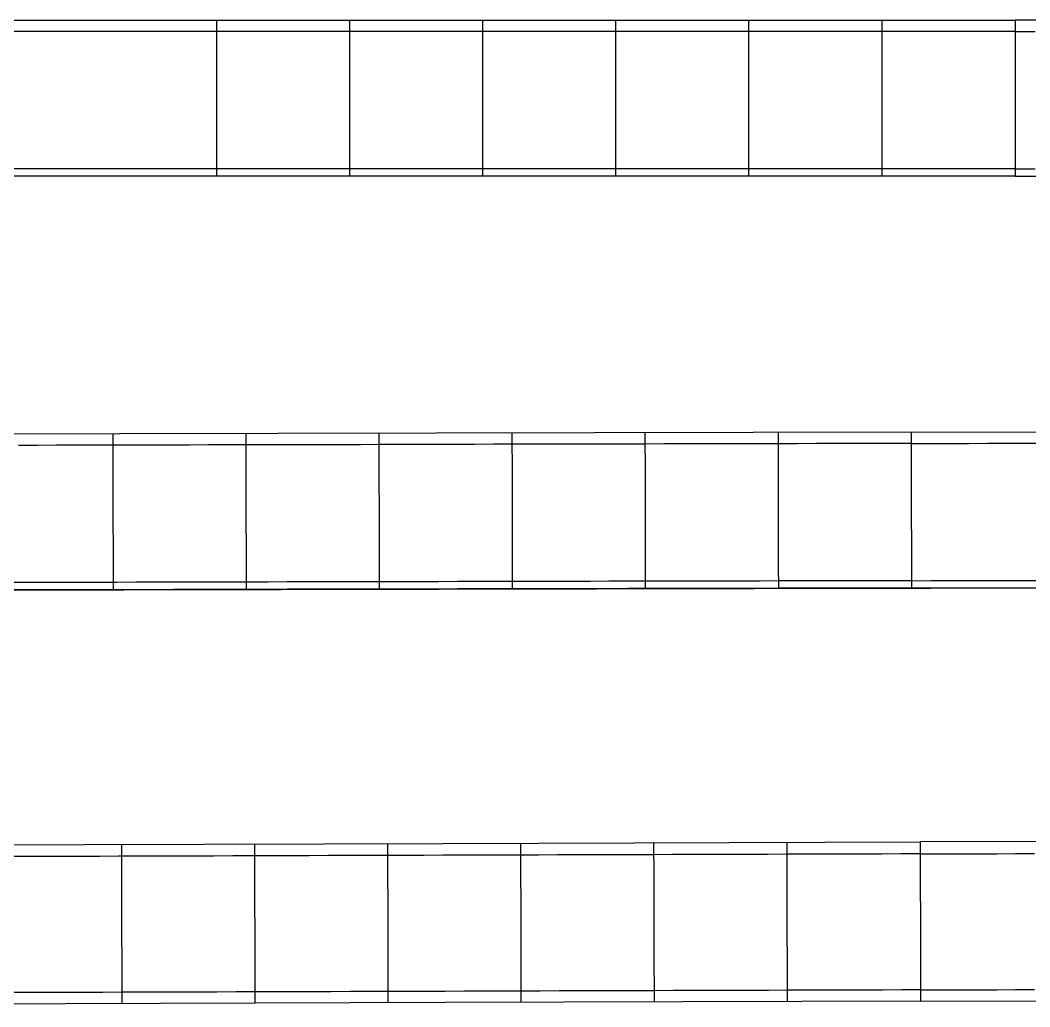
# Model space of a CAD drawing. Header units: metres. Extents: x 0 to 4.64, y -1.22 to 1.19.
# Drawn here: x 1.168 to 2.337, y 0.053 to 1.194 of the extents above; entities that cross this region are included whole.
import ezdxf

# ---------------------------------------------------------------- set-up
doc = ezdxf.new("R2010")
doc.units = ezdxf.units.M

msp = doc.modelspace()

# ---------------------------------------------------------------- linework, layer by layer
at = {"layer": 'back aka front', "color": 94}
for points in [[(0.58, 1.0137), (0, 1.0137), (0, 1.0588), (0, 1.104), (0, 1.1491), (0, 1.1943), (0.58, 1.1943), (1.16, 1.1943), (1.74, 1.1943), (2.32, 1.1943), (2.32, 1.1491), (2.32, 1.104), (2.32, 1.0588), (2.32, 1.0137), (1.74, 1.0137), (1.16, 1.0137), (0.58, 1.0137)], [(4.06, 1.0137), (4.64, 1.0137), (4.64, 1.0588), (4.64, 1.104), (4.64, 1.1491), (4.64, 1.1943), (4.06, 1.1943), (3.48, 1.1943), (2.9, 1.1943), (2.32, 1.1943), (2.32, 1.1491), (2.32, 1.104), (2.32, 1.0588), (2.32, 1.0137), (2.9, 1.0137), (3.48, 1.0137), (4.06, 1.0137)]]:
    msp.add_lwpolyline(points, dxfattribs=at)
at = {"layer": 'buttocks', "color": 135}
for points in [[(1.396, 1.0137), (1.396, 1.0155), (1.396, 1.0173), (1.396, 1.0191), (1.396, 1.0209), (1.396, 1.0227), (1.396, 1.0245), (1.396, 1.0263), (1.396, 1.0281), (1.396, 1.0299), (1.396, 1.0317), (1.396, 1.0336), (1.396, 1.0354), (1.396, 1.0372), (1.396, 1.039), (1.396, 1.0408), (1.396, 1.0426), (1.396, 1.0444), (1.396, 1.0462), (1.396, 1.048), (1.396, 1.0498), (1.396, 1.0516), (1.396, 1.0534), (1.396, 1.0552), (1.396, 1.057), (1.396, 1.0588), (1.396, 1.0606), (1.396, 1.0625), (1.396, 1.0643), (1.396, 1.0661), (1.396, 1.0679), (1.396, 1.0697), (1.396, 1.0715), (1.396, 1.0733), (1.396, 1.0751), (1.396, 1.0769), (1.396, 1.0787), (1.396, 1.0805), (1.396, 1.0823), (1.396, 1.0841), (1.396, 1.0859), (1.396, 1.0877), (1.396, 1.0895), (1.396, 1.0913), (1.396, 1.0932), (1.396, 1.095), (1.396, 1.0968), (1.396, 1.0986), (1.396, 1.1004), (1.396, 1.1022), (1.396, 1.104), (1.396, 1.1058), (1.396, 1.1076), (1.396, 1.1094), (1.396, 1.1112), (1.396, 1.113), (1.396, 1.1148), (1.396, 1.1166), (1.396, 1.1184), (1.396, 1.1202), (1.396, 1.122), (1.396, 1.1239), (1.396, 1.1257), (1.396, 1.1275), (1.396, 1.1293), (1.396, 1.1311), (1.396, 1.1329), (1.396, 1.1347), (1.396, 1.1365), (1.396, 1.1383), (1.396, 1.1401), (1.396, 1.1419), (1.396, 1.1437), (1.396, 1.1455), (1.396, 1.1473), (1.396, 1.1491), (1.396, 1.1509), (1.396, 1.1527), (1.396, 1.1546), (1.396, 1.1564), (1.396, 1.1582), (1.396, 1.16), (1.396, 1.1618), (1.396, 1.1636), (1.396, 1.1654), (1.396, 1.1672), (1.396, 1.169), (1.396, 1.1708), (1.396, 1.1726), (1.396, 1.1744), (1.396, 1.1762), (1.396, 1.178), (1.396, 1.1798), (1.396, 1.1816), (1.396, 1.1834), (1.396, 1.1853), (1.396, 1.1871), (1.396, 1.1889), (1.396, 1.1907), (1.396, 1.1925), (1.396, 1.1943)], [(1.55, 1.0137), (1.55, 1.0155), (1.55, 1.0173), (1.55, 1.0191), (1.55, 1.0209), (1.55, 1.0227), (1.55, 1.0245), (1.55, 1.0263), (1.55, 1.0281), (1.55, 1.0299), (1.55, 1.0317), (1.55, 1.0336), (1.55, 1.0354), (1.55, 1.0372), (1.55, 1.039), (1.55, 1.0408), (1.55, 1.0426), (1.55, 1.0444), (1.55, 1.0462), (1.55, 1.048), (1.55, 1.0498), (1.55, 1.0516), (1.55, 1.0534), (1.55, 1.0552), (1.55, 1.057), (1.55, 1.0588), (1.55, 1.0606), (1.55, 1.0625), (1.55, 1.0643), (1.55, 1.0661), (1.55, 1.0679), (1.55, 1.0697), (1.55, 1.0715), (1.55, 1.0733), (1.55, 1.0751), (1.55, 1.0769), (1.55, 1.0787), (1.55, 1.0805), (1.55, 1.0823), (1.55, 1.0841), (1.55, 1.0859), (1.55, 1.0877), (1.55, 1.0895), (1.55, 1.0913), (1.55, 1.0932), (1.55, 1.095), (1.55, 1.0968), (1.55, 1.0986), (1.55, 1.1004), (1.55, 1.1022), (1.55, 1.104), (1.55, 1.1058), (1.55, 1.1076), (1.55, 1.1094), (1.55, 1.1112), (1.55, 1.113), (1.55, 1.1148), (1.55, 1.1166), (1.55, 1.1184), (1.55, 1.1202), (1.55, 1.122), (1.55, 1.1239), (1.55, 1.1257), (1.55, 1.1275), (1.55, 1.1293), (1.55, 1.1311), (1.55, 1.1329), (1.55, 1.1347), (1.55, 1.1365), (1.55, 1.1383), (1.55, 1.1401), (1.55, 1.1419), (1.55, 1.1437), (1.55, 1.1455), (1.55, 1.1473), (1.55, 1.1491), (1.55, 1.1509), (1.55, 1.1527), (1.55, 1.1546), (1.55, 1.1564), (1.55, 1.1582), (1.55, 1.16), (1.55, 1.1618), (1.55, 1.1636), (1.55, 1.1654), (1.55, 1.1672), (1.55, 1.169), (1.55, 1.1708), (1.55, 1.1726), (1.55, 1.1744), (1.55, 1.1762), (1.55, 1.178), (1.55, 1.1798), (1.55, 1.1816), (1.55, 1.1834), (1.55, 1.1853), (1.55, 1.1871), (1.55, 1.1889), (1.55, 1.1907), (1.55, 1.1925), (1.55, 1.1943)], [(1.704, 1.0137), (1.704, 1.0155), (1.704, 1.0173), (1.704, 1.0191), (1.704, 1.0209), (1.704, 1.0227), (1.704, 1.0245), (1.704, 1.0263), (1.704, 1.0281), (1.704, 1.0299), (1.704, 1.0317), (1.704, 1.0336), (1.704, 1.0354), (1.704, 1.0372), (1.704, 1.039), (1.704, 1.0408), (1.704, 1.0426), (1.704, 1.0444), (1.704, 1.0462), (1.704, 1.048), (1.704, 1.0498), (1.704, 1.0516), (1.704, 1.0534), (1.704, 1.0552), (1.704, 1.057), (1.704, 1.0588), (1.704, 1.0606), (1.704, 1.0625), (1.704, 1.0643), (1.704, 1.0661), (1.704, 1.0679), (1.704, 1.0697), (1.704, 1.0715), (1.704, 1.0733), (1.704, 1.0751), (1.704, 1.0769), (1.704, 1.0787), (1.704, 1.0805), (1.704, 1.0823), (1.704, 1.0841), (1.704, 1.0859), (1.704, 1.0877), (1.704, 1.0895), (1.704, 1.0913), (1.704, 1.0932), (1.704, 1.095), (1.704, 1.0968), (1.704, 1.0986), (1.704, 1.1004), (1.704, 1.1022), (1.704, 1.104), (1.704, 1.1058), (1.704, 1.1076), (1.704, 1.1094), (1.704, 1.1112), (1.704, 1.113), (1.704, 1.1148), (1.704, 1.1166), (1.704, 1.1184), (1.704, 1.1202), (1.704, 1.122), (1.704, 1.1239), (1.704, 1.1257), (1.704, 1.1275), (1.704, 1.1293), (1.704, 1.1311), (1.704, 1.1329), (1.704, 1.1347), (1.704, 1.1365), (1.704, 1.1383), (1.704, 1.1401), (1.704, 1.1419), (1.704, 1.1437), (1.704, 1.1455), (1.704, 1.1473), (1.704, 1.1491), (1.704, 1.1509), (1.704, 1.1527), (1.704, 1.1546), (1.704, 1.1564), (1.704, 1.1582), (1.704, 1.16), (1.704, 1.1618), (1.704, 1.1636), (1.704, 1.1654), (1.704, 1.1672), (1.704, 1.169), (1.704, 1.1708), (1.704, 1.1726), (1.704, 1.1744), (1.704, 1.1762), (1.704, 1.178), (1.704, 1.1798), (1.704, 1.1816), (1.704, 1.1834), (1.704, 1.1853), (1.704, 1.1871), (1.704, 1.1889), (1.704, 1.1907), (1.704, 1.1925), (1.704, 1.1943)], [(1.858, 1.0137), (1.858, 1.0155), (1.858, 1.0173), (1.858, 1.0191), (1.858, 1.0209), (1.858, 1.0227), (1.858, 1.0245), (1.858, 1.0263), (1.858, 1.0281), (1.858, 1.0299), (1.858, 1.0317), (1.858, 1.0336), (1.858, 1.0354), (1.858, 1.0372), (1.858, 1.039), (1.858, 1.0408), (1.858, 1.0426), (1.858, 1.0444), (1.858, 1.0462), (1.858, 1.048), (1.858, 1.0498), (1.858, 1.0516), (1.858, 1.0534), (1.858, 1.0552), (1.858, 1.057), (1.858, 1.0588), (1.858, 1.0606), (1.858, 1.0625), (1.858, 1.0643), (1.858, 1.0661), (1.858, 1.0679), (1.858, 1.0697), (1.858, 1.0715), (1.858, 1.0733), (1.858, 1.0751), (1.858, 1.0769), (1.858, 1.0787), (1.858, 1.0805), (1.858, 1.0823), (1.858, 1.0841), (1.858, 1.0859), (1.858, 1.0877), (1.858, 1.0895), (1.858, 1.0913), (1.858, 1.0932), (1.858, 1.095), (1.858, 1.0968), (1.858, 1.0986), (1.858, 1.1004), (1.858, 1.1022), (1.858, 1.104), (1.858, 1.1058), (1.858, 1.1076), (1.858, 1.1094), (1.858, 1.1112), (1.858, 1.113), (1.858, 1.1148), (1.858, 1.1166), (1.858, 1.1184), (1.858, 1.1202), (1.858, 1.122), (1.858, 1.1239), (1.858, 1.1257), (1.858, 1.1275), (1.858, 1.1293), (1.858, 1.1311), (1.858, 1.1329), (1.858, 1.1347), (1.858, 1.1365), (1.858, 1.1383), (1.858, 1.1401), (1.858, 1.1419), (1.858, 1.1437), (1.858, 1.1455), (1.858, 1.1473), (1.858, 1.1491), (1.858, 1.1509), (1.858, 1.1527), (1.858, 1.1546), (1.858, 1.1564), (1.858, 1.1582), (1.858, 1.16), (1.858, 1.1618), (1.858, 1.1636), (1.858, 1.1654), (1.858, 1.1672), (1.858, 1.169), (1.858, 1.1708), (1.858, 1.1726), (1.858, 1.1744), (1.858, 1.1762), (1.858, 1.178), (1.858, 1.1798), (1.858, 1.1816), (1.858, 1.1834), (1.858, 1.1853), (1.858, 1.1871), (1.858, 1.1889), (1.858, 1.1907), (1.858, 1.1925), (1.858, 1.1943)], [(2.012, 1.0137), (2.012, 1.0155), (2.012, 1.0173), (2.012, 1.0191), (2.012, 1.0209), (2.012, 1.0227), (2.012, 1.0245), (2.012, 1.0263), (2.012, 1.0281), (2.012, 1.0299), (2.012, 1.0317), (2.012, 1.0336), (2.012, 1.0354), (2.012, 1.0372), (2.012, 1.039), (2.012, 1.0408), (2.012, 1.0426), (2.012, 1.0444), (2.012, 1.0462), (2.012, 1.048), (2.012, 1.0498), (2.012, 1.0516), (2.012, 1.0534), (2.012, 1.0552), (2.012, 1.057), (2.012, 1.0588), (2.012, 1.0606), (2.012, 1.0625), (2.012, 1.0643), (2.012, 1.0661), (2.012, 1.0679), (2.012, 1.0697), (2.012, 1.0715), (2.012, 1.0733), (2.012, 1.0751), (2.012, 1.0769), (2.012, 1.0787), (2.012, 1.0805), (2.012, 1.0823), (2.012, 1.0841), (2.012, 1.0859), (2.012, 1.0877), (2.012, 1.0895), (2.012, 1.0913), (2.012, 1.0932), (2.012, 1.095), (2.012, 1.0968), (2.012, 1.0986), (2.012, 1.1004), (2.012, 1.1022), (2.012, 1.104), (2.012, 1.1058), (2.012, 1.1076), (2.012, 1.1094), (2.012, 1.1112), (2.012, 1.113), (2.012, 1.1148), (2.012, 1.1166), (2.012, 1.1184), (2.012, 1.1202), (2.012, 1.122), (2.012, 1.1239), (2.012, 1.1257), (2.012, 1.1275), (2.012, 1.1293), (2.012, 1.1311), (2.012, 1.1329), (2.012, 1.1347), (2.012, 1.1365), (2.012, 1.1383), (2.012, 1.1401), (2.012, 1.1419), (2.012, 1.1437), (2.012, 1.1455), (2.012, 1.1473), (2.012, 1.1491), (2.012, 1.1509), (2.012, 1.1527), (2.012, 1.1546), (2.012, 1.1564), (2.012, 1.1582), (2.012, 1.16), (2.012, 1.1618), (2.012, 1.1636), (2.012, 1.1654), (2.012, 1.1672), (2.012, 1.169), (2.012, 1.1708), (2.012, 1.1726), (2.012, 1.1744), (2.012, 1.1762), (2.012, 1.178), (2.012, 1.1798), (2.012, 1.1816), (2.012, 1.1834), (2.012, 1.1853), (2.012, 1.1871), (2.012, 1.1889), (2.012, 1.1907), (2.012, 1.1925), (2.012, 1.1943)], [(2.166, 1.0137), (2.166, 1.0155), (2.166, 1.0173), (2.166, 1.0191), (2.166, 1.0209), (2.166, 1.0227), (2.166, 1.0245), (2.166, 1.0263), (2.166, 1.0281), (2.166, 1.0299), (2.166, 1.0317), (2.166, 1.0336), (2.166, 1.0354), (2.166, 1.0372), (2.166, 1.039), (2.166, 1.0408), (2.166, 1.0426), (2.166, 1.0444), (2.166, 1.0462), (2.166, 1.048), (2.166, 1.0498), (2.166, 1.0516), (2.166, 1.0534), (2.166, 1.0552), (2.166, 1.057), (2.166, 1.0588), (2.166, 1.0606), (2.166, 1.0625), (2.166, 1.0643), (2.166, 1.0661), (2.166, 1.0679), (2.166, 1.0697), (2.166, 1.0715), (2.166, 1.0733), (2.166, 1.0751), (2.166, 1.0769), (2.166, 1.0787), (2.166, 1.0805), (2.166, 1.0823), (2.166, 1.0841), (2.166, 1.0859), (2.166, 1.0877), (2.166, 1.0895), (2.166, 1.0913), (2.166, 1.0932), (2.166, 1.095), (2.166, 1.0968), (2.166, 1.0986), (2.166, 1.1004), (2.166, 1.1022), (2.166, 1.104), (2.166, 1.1058), (2.166, 1.1076), (2.166, 1.1094), (2.166, 1.1112), (2.166, 1.113), (2.166, 1.1148), (2.166, 1.1166), (2.166, 1.1184), (2.166, 1.1202), (2.166, 1.122), (2.166, 1.1239), (2.166, 1.1257), (2.166, 1.1275), (2.166, 1.1293), (2.166, 1.1311), (2.166, 1.1329), (2.166, 1.1347), (2.166, 1.1365), (2.166, 1.1383), (2.166, 1.1401), (2.166, 1.1419), (2.166, 1.1437), (2.166, 1.1455), (2.166, 1.1473), (2.166, 1.1491), (2.166, 1.1509), (2.166, 1.1527), (2.166, 1.1546), (2.166, 1.1564), (2.166, 1.1582), (2.166, 1.16), (2.166, 1.1618), (2.166, 1.1636), (2.166, 1.1654), (2.166, 1.1672), (2.166, 1.169), (2.166, 1.1708), (2.166, 1.1726), (2.166, 1.1744), (2.166, 1.1762), (2.166, 1.178), (2.166, 1.1798), (2.166, 1.1816), (2.166, 1.1834), (2.166, 1.1853), (2.166, 1.1871), (2.166, 1.1889), (2.166, 1.1907), (2.166, 1.1925), (2.166, 1.1943)], [(1.2764, 0.5351), (1.2764, 0.5369), (1.2764, 0.5387), (1.2764, 0.5406), (1.2764, 0.5424), (1.2764, 0.5442), (1.2764, 0.546), (1.2764, 0.5478), (1.2764, 0.5496), (1.2764, 0.5514), (1.2763, 0.5532), (1.2763, 0.555), (1.2763, 0.5568), (1.2763, 0.5586), (1.2763, 0.5604), (1.2763, 0.5622), (1.2763, 0.564), (1.2763, 0.5658), (1.2763, 0.5676), (1.2763, 0.5694), (1.2763, 0.5713), (1.2763, 0.5731), (1.2763, 0.5749), (1.2763, 0.5767), (1.2763, 0.5785), (1.2763, 0.5803), (1.2763, 0.5821), (1.2763, 0.5839), (1.2763, 0.5857), (1.2763, 0.5875), (1.2763, 0.5893), (1.2763, 0.5911), (1.2763, 0.5929), (1.2763, 0.5947), (1.2763, 0.5965), (1.2763, 0.5983), (1.2762, 0.6001), (1.2762, 0.602), (1.2762, 0.6038), (1.2762, 0.6056), (1.2762, 0.6074), (1.2762, 0.6092), (1.2762, 0.611), (1.2762, 0.6128), (1.2762, 0.6146), (1.2762, 0.6164), (1.2762, 0.6182), (1.2762, 0.62), (1.2762, 0.6218), (1.2762, 0.6236), (1.2762, 0.6254), (1.2762, 0.6272), (1.2762, 0.629), (1.2762, 0.6308), (1.2762, 0.6327), (1.2762, 0.6345), (1.2762, 0.6363), (1.2762, 0.6381), (1.2762, 0.6399), (1.2762, 0.6417), (1.2762, 0.6435), (1.2762, 0.6453), (1.2761, 0.6471), (1.2761, 0.6489), (1.2761, 0.6507), (1.2761, 0.6525), (1.2761, 0.6543), (1.2761, 0.6561), (1.2761, 0.6579), (1.2761, 0.6597), (1.2761, 0.6615), (1.2761, 0.6634), (1.2761, 0.6652), (1.2761, 0.667), (1.2761, 0.6688), (1.2761, 0.6706), (1.2761, 0.6724), (1.2761, 0.6742), (1.2761, 0.676), (1.2761, 0.6778), (1.2761, 0.6796), (1.2761, 0.6814), (1.2761, 0.6832), (1.2761, 0.685), (1.2761, 0.6868), (1.2761, 0.6886), (1.2761, 0.6904), (1.2761, 0.6922), (1.276, 0.6941), (1.276, 0.6959), (1.276, 0.6977), (1.276, 0.6995), (1.276, 0.7013), (1.276, 0.7031), (1.276, 0.7049), (1.276, 0.7067), (1.276, 0.7085), (1.276, 0.7103), (1.276, 0.7121), (1.276, 0.7139), (1.276, 0.7157)], [(1.4304, 0.5355), (1.4304, 0.5373), (1.4304, 0.5391), (1.4304, 0.5409), (1.4304, 0.5427), (1.4304, 0.5445), (1.4304, 0.5463), (1.4304, 0.5481), (1.4304, 0.5499), (1.4304, 0.5517), (1.4303, 0.5535), (1.4303, 0.5553), (1.4303, 0.5571), (1.4303, 0.5589), (1.4303, 0.5607), (1.4303, 0.5626), (1.4303, 0.5644), (1.4303, 0.5662), (1.4303, 0.568), (1.4303, 0.5698), (1.4303, 0.5716), (1.4303, 0.5734), (1.4303, 0.5752), (1.4303, 0.577), (1.4303, 0.5788), (1.4303, 0.5806), (1.4303, 0.5824), (1.4303, 0.5842), (1.4303, 0.586), (1.4303, 0.5878), (1.4303, 0.5896), (1.4303, 0.5914), (1.4303, 0.5933), (1.4303, 0.5951), (1.4303, 0.5969), (1.4303, 0.5987), (1.4302, 0.6005), (1.4302, 0.6023), (1.4302, 0.6041), (1.4302, 0.6059), (1.4302, 0.6077), (1.4302, 0.6095), (1.4302, 0.6113), (1.4302, 0.6131), (1.4302, 0.6149), (1.4302, 0.6167), (1.4302, 0.6185), (1.4302, 0.6203), (1.4302, 0.6221), (1.4302, 0.624), (1.4302, 0.6258), (1.4302, 0.6276), (1.4302, 0.6294), (1.4302, 0.6312), (1.4302, 0.633), (1.4302, 0.6348), (1.4302, 0.6366), (1.4302, 0.6384), (1.4302, 0.6402), (1.4302, 0.642), (1.4302, 0.6438), (1.4302, 0.6456), (1.4301, 0.6474), (1.4301, 0.6492), (1.4301, 0.651), (1.4301, 0.6528), (1.4301, 0.6547), (1.4301, 0.6565), (1.4301, 0.6583), (1.4301, 0.6601), (1.4301, 0.6619), (1.4301, 0.6637), (1.4301, 0.6655), (1.4301, 0.6673), (1.4301, 0.6691), (1.4301, 0.6709), (1.4301, 0.6727), (1.4301, 0.6745), (1.4301, 0.6763), (1.4301, 0.6781), (1.4301, 0.6799), (1.4301, 0.6817), (1.4301, 0.6835), (1.4301, 0.6854), (1.4301, 0.6872), (1.4301, 0.689), (1.4301, 0.6908), (1.4301, 0.6926), (1.43, 0.6944), (1.43, 0.6962), (1.43, 0.698), (1.43, 0.6998), (1.43, 0.7016), (1.43, 0.7034), (1.43, 0.7052), (1.43, 0.707), (1.43, 0.7088), (1.43, 0.7106), (1.43, 0.7124), (1.43, 0.7142), (1.43, 0.7161)], [(1.5844, 0.5358), (1.5844, 0.5376), (1.5844, 0.5394), (1.5844, 0.5412), (1.5844, 0.543), (1.5844, 0.5448), (1.5844, 0.5466), (1.5844, 0.5484), (1.5844, 0.5502), (1.5843, 0.552), (1.5843, 0.5538), (1.5843, 0.5557), (1.5843, 0.5575), (1.5843, 0.5593), (1.5843, 0.5611), (1.5843, 0.5629), (1.5843, 0.5647), (1.5843, 0.5665), (1.5843, 0.5683), (1.5843, 0.5701), (1.5843, 0.5719), (1.5843, 0.5737), (1.5843, 0.5755), (1.5843, 0.5773), (1.5843, 0.5791), (1.5843, 0.5809), (1.5843, 0.5827), (1.5843, 0.5845), (1.5843, 0.5864), (1.5843, 0.5882), (1.5843, 0.59), (1.5843, 0.5918), (1.5843, 0.5936), (1.5843, 0.5954), (1.5843, 0.5972), (1.5842, 0.599), (1.5842, 0.6008), (1.5842, 0.6026), (1.5842, 0.6044), (1.5842, 0.6062), (1.5842, 0.608), (1.5842, 0.6098), (1.5842, 0.6116), (1.5842, 0.6134), (1.5842, 0.6152), (1.5842, 0.6171), (1.5842, 0.6189), (1.5842, 0.6207), (1.5842, 0.6225), (1.5842, 0.6243), (1.5842, 0.6261), (1.5842, 0.6279), (1.5842, 0.6297), (1.5842, 0.6315), (1.5842, 0.6333), (1.5842, 0.6351), (1.5842, 0.6369), (1.5842, 0.6387), (1.5842, 0.6405), (1.5842, 0.6423), (1.5842, 0.6441), (1.5841, 0.6459), (1.5841, 0.6478), (1.5841, 0.6496), (1.5841, 0.6514), (1.5841, 0.6532), (1.5841, 0.655), (1.5841, 0.6568), (1.5841, 0.6586), (1.5841, 0.6604), (1.5841, 0.6622), (1.5841, 0.664), (1.5841, 0.6658), (1.5841, 0.6676), (1.5841, 0.6694), (1.5841, 0.6712), (1.5841, 0.673), (1.5841, 0.6748), (1.5841, 0.6766), (1.5841, 0.6785), (1.5841, 0.6803), (1.5841, 0.6821), (1.5841, 0.6839), (1.5841, 0.6857), (1.5841, 0.6875), (1.5841, 0.6893), (1.5841, 0.6911), (1.584, 0.6929), (1.584, 0.6947), (1.584, 0.6965), (1.584, 0.6983), (1.584, 0.7001), (1.584, 0.7019), (1.584, 0.7037), (1.584, 0.7055), (1.584, 0.7074), (1.584, 0.7092), (1.584, 0.711), (1.584, 0.7128), (1.584, 0.7146), (1.584, 0.7164)], [(1.7384, 0.5361), (1.7384, 0.5379), (1.7384, 0.5397), (1.7384, 0.5415), (1.7384, 0.5433), (1.7384, 0.5451), (1.7384, 0.547), (1.7384, 0.5488), (1.7384, 0.5506), (1.7383, 0.5524), (1.7383, 0.5542), (1.7383, 0.556), (1.7383, 0.5578), (1.7383, 0.5596), (1.7383, 0.5614), (1.7383, 0.5632), (1.7383, 0.565), (1.7383, 0.5668), (1.7383, 0.5686), (1.7383, 0.5704), (1.7383, 0.5722), (1.7383, 0.574), (1.7383, 0.5758), (1.7383, 0.5777), (1.7383, 0.5795), (1.7383, 0.5813), (1.7383, 0.5831), (1.7383, 0.5849), (1.7383, 0.5867), (1.7383, 0.5885), (1.7383, 0.5903), (1.7383, 0.5921), (1.7383, 0.5939), (1.7383, 0.5957), (1.7383, 0.5975), (1.7382, 0.5993), (1.7382, 0.6011), (1.7382, 0.6029), (1.7382, 0.6047), (1.7382, 0.6065), (1.7382, 0.6084), (1.7382, 0.6102), (1.7382, 0.612), (1.7382, 0.6138), (1.7382, 0.6156), (1.7382, 0.6174), (1.7382, 0.6192), (1.7382, 0.621), (1.7382, 0.6228), (1.7382, 0.6246), (1.7382, 0.6264), (1.7382, 0.6282), (1.7382, 0.63), (1.7382, 0.6318), (1.7382, 0.6336), (1.7382, 0.6354), (1.7382, 0.6372), (1.7382, 0.6391), (1.7382, 0.6409), (1.7382, 0.6427), (1.7382, 0.6445), (1.7381, 0.6463), (1.7381, 0.6481), (1.7381, 0.6499), (1.7381, 0.6517), (1.7381, 0.6535), (1.7381, 0.6553), (1.7381, 0.6571), (1.7381, 0.6589), (1.7381, 0.6607), (1.7381, 0.6625), (1.7381, 0.6643), (1.7381, 0.6661), (1.7381, 0.6679), (1.7381, 0.6698), (1.7381, 0.6716), (1.7381, 0.6734), (1.7381, 0.6752), (1.7381, 0.677), (1.7381, 0.6788), (1.7381, 0.6806), (1.7381, 0.6824), (1.7381, 0.6842), (1.7381, 0.686), (1.7381, 0.6878), (1.7381, 0.6896), (1.7381, 0.6914), (1.738, 0.6932), (1.738, 0.695), (1.738, 0.6968), (1.738, 0.6986), (1.738, 0.7005), (1.738, 0.7023), (1.738, 0.7041), (1.738, 0.7059), (1.738, 0.7077), (1.738, 0.7095), (1.738, 0.7113), (1.738, 0.7131), (1.738, 0.7149), (1.738, 0.7167)], [(1.8924, 0.5364), (1.8924, 0.5383), (1.8924, 0.5401), (1.8924, 0.5419), (1.8924, 0.5437), (1.8924, 0.5455), (1.8924, 0.5473), (1.8924, 0.5491), (1.8924, 0.5509), (1.8923, 0.5527), (1.8923, 0.5545), (1.8923, 0.5563), (1.8923, 0.5581), (1.8923, 0.5599), (1.8923, 0.5617), (1.8923, 0.5635), (1.8923, 0.5653), (1.8923, 0.5671), (1.8923, 0.569), (1.8923, 0.5708), (1.8923, 0.5726), (1.8923, 0.5744), (1.8923, 0.5762), (1.8923, 0.578), (1.8923, 0.5798), (1.8923, 0.5816), (1.8923, 0.5834), (1.8923, 0.5852), (1.8923, 0.587), (1.8923, 0.5888), (1.8923, 0.5906), (1.8923, 0.5924), (1.8923, 0.5942), (1.8923, 0.596), (1.8923, 0.5978), (1.8922, 0.5997), (1.8922, 0.6015), (1.8922, 0.6033), (1.8922, 0.6051), (1.8922, 0.6069), (1.8922, 0.6087), (1.8922, 0.6105), (1.8922, 0.6123), (1.8922, 0.6141), (1.8922, 0.6159), (1.8922, 0.6177), (1.8922, 0.6195), (1.8922, 0.6213), (1.8922, 0.6231), (1.8922, 0.6249), (1.8922, 0.6267), (1.8922, 0.6285), (1.8922, 0.6304), (1.8922, 0.6322), (1.8922, 0.634), (1.8922, 0.6358), (1.8922, 0.6376), (1.8922, 0.6394), (1.8922, 0.6412), (1.8922, 0.643), (1.8922, 0.6448), (1.8921, 0.6466), (1.8921, 0.6484), (1.8921, 0.6502), (1.8921, 0.652), (1.8921, 0.6538), (1.8921, 0.6556), (1.8921, 0.6574), (1.8921, 0.6592), (1.8921, 0.6611), (1.8921, 0.6629), (1.8921, 0.6647), (1.8921, 0.6665), (1.8921, 0.6683), (1.8921, 0.6701), (1.8921, 0.6719), (1.8921, 0.6737), (1.8921, 0.6755), (1.8921, 0.6773), (1.8921, 0.6791), (1.8921, 0.6809), (1.8921, 0.6827), (1.8921, 0.6845), (1.8921, 0.6863), (1.8921, 0.6881), (1.8921, 0.6899), (1.8921, 0.6918), (1.892, 0.6936), (1.892, 0.6954), (1.892, 0.6972), (1.892, 0.699), (1.892, 0.7008), (1.892, 0.7026), (1.892, 0.7044), (1.892, 0.7062), (1.892, 0.708), (1.892, 0.7098), (1.892, 0.7116), (1.892, 0.7134), (1.892, 0.7152), (1.892, 0.717)], [(2.0464, 0.5368), (2.0464, 0.5386), (2.0464, 0.5404), (2.0464, 0.5422), (2.0464, 0.544), (2.0464, 0.5458), (2.0464, 0.5476), (2.0464, 0.5494), (2.0463, 0.5512), (2.0463, 0.553), (2.0463, 0.5548), (2.0463, 0.5566), (2.0463, 0.5584), (2.0463, 0.5602), (2.0463, 0.5621), (2.0463, 0.5639), (2.0463, 0.5657), (2.0463, 0.5675), (2.0463, 0.5693), (2.0463, 0.5711), (2.0463, 0.5729), (2.0463, 0.5747), (2.0463, 0.5765), (2.0463, 0.5783), (2.0463, 0.5801), (2.0463, 0.5819), (2.0463, 0.5837), (2.0463, 0.5855), (2.0463, 0.5873), (2.0463, 0.5891), (2.0463, 0.5909), (2.0463, 0.5928), (2.0463, 0.5946), (2.0463, 0.5964), (2.0462, 0.5982), (2.0462, 0.6), (2.0462, 0.6018), (2.0462, 0.6036), (2.0462, 0.6054), (2.0462, 0.6072), (2.0462, 0.609), (2.0462, 0.6108), (2.0462, 0.6126), (2.0462, 0.6144), (2.0462, 0.6162), (2.0462, 0.618), (2.0462, 0.6198), (2.0462, 0.6216), (2.0462, 0.6235), (2.0462, 0.6253), (2.0462, 0.6271), (2.0462, 0.6289), (2.0462, 0.6307), (2.0462, 0.6325), (2.0462, 0.6343), (2.0462, 0.6361), (2.0462, 0.6379), (2.0462, 0.6397), (2.0462, 0.6415), (2.0462, 0.6433), (2.0461, 0.6451), (2.0461, 0.6469), (2.0461, 0.6487), (2.0461, 0.6505), (2.0461, 0.6524), (2.0461, 0.6542), (2.0461, 0.656), (2.0461, 0.6578), (2.0461, 0.6596), (2.0461, 0.6614), (2.0461, 0.6632), (2.0461, 0.665), (2.0461, 0.6668), (2.0461, 0.6686), (2.0461, 0.6704), (2.0461, 0.6722), (2.0461, 0.674), (2.0461, 0.6758), (2.0461, 0.6776), (2.0461, 0.6794), (2.0461, 0.6812), (2.0461, 0.6831), (2.0461, 0.6849), (2.0461, 0.6867), (2.0461, 0.6885), (2.0461, 0.6903), (2.046, 0.6921), (2.046, 0.6939), (2.046, 0.6957), (2.046, 0.6975), (2.046, 0.6993), (2.046, 0.7011), (2.046, 0.7029), (2.046, 0.7047), (2.046, 0.7065), (2.046, 0.7083), (2.046, 0.7101), (2.046, 0.7119), (2.046, 0.7138), (2.046, 0.7156), (2.046, 0.7174)], [(1.2865, 0.0563), (1.2865, 0.0582), (1.2865, 0.06), (1.2865, 0.0619), (1.2865, 0.0637), (1.2865, 0.0656), (1.2865, 0.0674), (1.2865, 0.0692), (1.2865, 0.0711), (1.2865, 0.0729), (1.2865, 0.0748), (1.2865, 0.0766), (1.2865, 0.0785), (1.2865, 0.0803), (1.2865, 0.0821), (1.2865, 0.084), (1.2865, 0.0858), (1.2865, 0.0877), (1.2864, 0.0895), (1.2864, 0.0914), (1.2864, 0.0932), (1.2864, 0.095), (1.2864, 0.0969), (1.2864, 0.0987), (1.2864, 0.1006), (1.2864, 0.1024), (1.2864, 0.1043), (1.2864, 0.1061), (1.2864, 0.1079), (1.2864, 0.1098), (1.2864, 0.1116), (1.2864, 0.1135), (1.2864, 0.1153), (1.2864, 0.1172), (1.2864, 0.119), (1.2864, 0.1208), (1.2863, 0.1227), (1.2863, 0.1245), (1.2863, 0.1264), (1.2863, 0.1282), (1.2863, 0.1301), (1.2863, 0.1319), (1.2863, 0.1337), (1.2863, 0.1356), (1.2863, 0.1374), (1.2863, 0.1393), (1.2863, 0.1411), (1.2863, 0.143), (1.2863, 0.1448), (1.2863, 0.1466), (1.2863, 0.1485), (1.2863, 0.1503), (1.2863, 0.1522), (1.2863, 0.154), (1.2862, 0.1559), (1.2862, 0.1577), (1.2862, 0.1595), (1.2862, 0.1614), (1.2862, 0.1632), (1.2862, 0.1651), (1.2862, 0.1669), (1.2862, 0.1688), (1.2862, 0.1706), (1.2862, 0.1725), (1.2862, 0.1743), (1.2862, 0.1761), (1.2862, 0.178), (1.2862, 0.1798), (1.2862, 0.1817), (1.2862, 0.1835), (1.2862, 0.1854), (1.2862, 0.1872), (1.2862, 0.189), (1.2861, 0.1909), (1.2861, 0.1927), (1.2861, 0.1946), (1.2861, 0.1964), (1.2861, 0.1983), (1.2861, 0.2001), (1.2861, 0.2019), (1.2861, 0.2038), (1.2861, 0.2056), (1.2861, 0.2075), (1.2861, 0.2093), (1.2861, 0.2112), (1.2861, 0.213), (1.2861, 0.2148), (1.2861, 0.2167), (1.2861, 0.2185), (1.2861, 0.2204), (1.2861, 0.2222), (1.286, 0.2241), (1.286, 0.2259), (1.286, 0.2277), (1.286, 0.2296), (1.286, 0.2314), (1.286, 0.2333), (1.286, 0.2351), (1.286, 0.237), (1.286, 0.2388), (1.286, 0.2406)], [(1.4405, 0.0568), (1.4405, 0.0586), (1.4405, 0.0605), (1.4405, 0.0623), (1.4405, 0.0642), (1.4405, 0.066), (1.4405, 0.0679), (1.4405, 0.0697), (1.4405, 0.0715), (1.4405, 0.0734), (1.4405, 0.0752), (1.4405, 0.0771), (1.4405, 0.0789), (1.4405, 0.0808), (1.4405, 0.0826), (1.4405, 0.0844), (1.4405, 0.0863), (1.4405, 0.0881), (1.4404, 0.09), (1.4404, 0.0918), (1.4404, 0.0937), (1.4404, 0.0955), (1.4404, 0.0973), (1.4404, 0.0992), (1.4404, 0.101), (1.4404, 0.1029), (1.4404, 0.1047), (1.4404, 0.1066), (1.4404, 0.1084), (1.4404, 0.1102), (1.4404, 0.1121), (1.4404, 0.1139), (1.4404, 0.1158), (1.4404, 0.1176), (1.4404, 0.1195), (1.4404, 0.1213), (1.4403, 0.1231), (1.4403, 0.125), (1.4403, 0.1268), (1.4403, 0.1287), (1.4403, 0.1305), (1.4403, 0.1324), (1.4403, 0.1342), (1.4403, 0.136), (1.4403, 0.1379), (1.4403, 0.1397), (1.4403, 0.1416), (1.4403, 0.1434), (1.4403, 0.1453), (1.4403, 0.1471), (1.4403, 0.1489), (1.4403, 0.1508), (1.4403, 0.1526), (1.4403, 0.1545), (1.4402, 0.1563), (1.4402, 0.1582), (1.4402, 0.16), (1.4402, 0.1618), (1.4402, 0.1637), (1.4402, 0.1655), (1.4402, 0.1674), (1.4402, 0.1692), (1.4402, 0.1711), (1.4402, 0.1729), (1.4402, 0.1747), (1.4402, 0.1766), (1.4402, 0.1784), (1.4402, 0.1803), (1.4402, 0.1821), (1.4402, 0.184), (1.4402, 0.1858), (1.4402, 0.1877), (1.4401, 0.1895), (1.4401, 0.1913), (1.4401, 0.1932), (1.4401, 0.195), (1.4401, 0.1969), (1.4401, 0.1987), (1.4401, 0.2006), (1.4401, 0.2024), (1.4401, 0.2042), (1.4401, 0.2061), (1.4401, 0.2079), (1.4401, 0.2098), (1.4401, 0.2116), (1.4401, 0.2135), (1.4401, 0.2153), (1.4401, 0.2171), (1.4401, 0.219), (1.4401, 0.2208), (1.4401, 0.2227), (1.44, 0.2245), (1.44, 0.2264), (1.44, 0.2282), (1.44, 0.23), (1.44, 0.2319), (1.44, 0.2337), (1.44, 0.2356), (1.44, 0.2374), (1.44, 0.2393), (1.44, 0.2411)], [(1.5945, 0.0572), (1.5945, 0.0591), (1.5945, 0.0609), (1.5945, 0.0628), (1.5945, 0.0646), (1.5945, 0.0665), (1.5945, 0.0683), (1.5945, 0.0702), (1.5945, 0.072), (1.5945, 0.0738), (1.5945, 0.0757), (1.5945, 0.0775), (1.5945, 0.0794), (1.5945, 0.0812), (1.5945, 0.0831), (1.5945, 0.0849), (1.5945, 0.0867), (1.5944, 0.0886), (1.5944, 0.0904), (1.5944, 0.0923), (1.5944, 0.0941), (1.5944, 0.096), (1.5944, 0.0978), (1.5944, 0.0996), (1.5944, 0.1015), (1.5944, 0.1033), (1.5944, 0.1052), (1.5944, 0.107), (1.5944, 0.1089), (1.5944, 0.1107), (1.5944, 0.1125), (1.5944, 0.1144), (1.5944, 0.1162), (1.5944, 0.1181), (1.5944, 0.1199), (1.5944, 0.1218), (1.5943, 0.1236), (1.5943, 0.1254), (1.5943, 0.1273), (1.5943, 0.1291), (1.5943, 0.131), (1.5943, 0.1328), (1.5943, 0.1347), (1.5943, 0.1365), (1.5943, 0.1383), (1.5943, 0.1402), (1.5943, 0.142), (1.5943, 0.1439), (1.5943, 0.1457), (1.5943, 0.1476), (1.5943, 0.1494), (1.5943, 0.1512), (1.5943, 0.1531), (1.5943, 0.1549), (1.5942, 0.1568), (1.5942, 0.1586), (1.5942, 0.1605), (1.5942, 0.1623), (1.5942, 0.1641), (1.5942, 0.166), (1.5942, 0.1678), (1.5942, 0.1697), (1.5942, 0.1715), (1.5942, 0.1734), (1.5942, 0.1752), (1.5942, 0.177), (1.5942, 0.1789), (1.5942, 0.1807), (1.5942, 0.1826), (1.5942, 0.1844), (1.5942, 0.1863), (1.5942, 0.1881), (1.5941, 0.1899), (1.5941, 0.1918), (1.5941, 0.1936), (1.5941, 0.1955), (1.5941, 0.1973), (1.5941, 0.1992), (1.5941, 0.201), (1.5941, 0.2029), (1.5941, 0.2047), (1.5941, 0.2065), (1.5941, 0.2084), (1.5941, 0.2102), (1.5941, 0.2121), (1.5941, 0.2139), (1.5941, 0.2158), (1.5941, 0.2176), (1.5941, 0.2194), (1.5941, 0.2213), (1.5941, 0.2231), (1.594, 0.225), (1.594, 0.2268), (1.594, 0.2287), (1.594, 0.2305), (1.594, 0.2323), (1.594, 0.2342), (1.594, 0.236), (1.594, 0.2379), (1.594, 0.2397), (1.594, 0.2416)], [(1.7485, 0.0577), (1.7485, 0.0595), (1.7485, 0.0614), (1.7485, 0.0632), (1.7485, 0.0651), (1.7485, 0.0669), (1.7485, 0.0688), (1.7485, 0.0706), (1.7485, 0.0724), (1.7485, 0.0743), (1.7485, 0.0761), (1.7485, 0.078), (1.7485, 0.0798), (1.7485, 0.0817), (1.7485, 0.0835), (1.7485, 0.0854), (1.7485, 0.0872), (1.7484, 0.089), (1.7484, 0.0909), (1.7484, 0.0927), (1.7484, 0.0946), (1.7484, 0.0964), (1.7484, 0.0983), (1.7484, 0.1001), (1.7484, 0.1019), (1.7484, 0.1038), (1.7484, 0.1056), (1.7484, 0.1075), (1.7484, 0.1093), (1.7484, 0.1112), (1.7484, 0.113), (1.7484, 0.1148), (1.7484, 0.1167), (1.7484, 0.1185), (1.7484, 0.1204), (1.7483, 0.1222), (1.7483, 0.1241), (1.7483, 0.1259), (1.7483, 0.1277), (1.7483, 0.1296), (1.7483, 0.1314), (1.7483, 0.1333), (1.7483, 0.1351), (1.7483, 0.137), (1.7483, 0.1388), (1.7483, 0.1406), (1.7483, 0.1425), (1.7483, 0.1443), (1.7483, 0.1462), (1.7483, 0.148), (1.7483, 0.1499), (1.7483, 0.1517), (1.7483, 0.1535), (1.7483, 0.1554), (1.7482, 0.1572), (1.7482, 0.1591), (1.7482, 0.1609), (1.7482, 0.1628), (1.7482, 0.1646), (1.7482, 0.1664), (1.7482, 0.1683), (1.7482, 0.1701), (1.7482, 0.172), (1.7482, 0.1738), (1.7482, 0.1757), (1.7482, 0.1775), (1.7482, 0.1793), (1.7482, 0.1812), (1.7482, 0.183), (1.7482, 0.1849), (1.7482, 0.1867), (1.7482, 0.1886), (1.7481, 0.1904), (1.7481, 0.1922), (1.7481, 0.1941), (1.7481, 0.1959), (1.7481, 0.1978), (1.7481, 0.1996), (1.7481, 0.2015), (1.7481, 0.2033), (1.7481, 0.2051), (1.7481, 0.207), (1.7481, 0.2088), (1.7481, 0.2107), (1.7481, 0.2125), (1.7481, 0.2144), (1.7481, 0.2162), (1.7481, 0.218), (1.7481, 0.2199), (1.7481, 0.2217), (1.748, 0.2236), (1.748, 0.2254), (1.748, 0.2273), (1.748, 0.2291), (1.748, 0.231), (1.748, 0.2328), (1.748, 0.2346), (1.748, 0.2365), (1.748, 0.2383), (1.748, 0.2402), (1.748, 0.242)], [(1.9025, 0.0582), (1.9025, 0.06), (1.9025, 0.0618), (1.9025, 0.0637), (1.9025, 0.0655), (1.9025, 0.0674), (1.9025, 0.0692), (1.9025, 0.0711), (1.9025, 0.0729), (1.9025, 0.0747), (1.9025, 0.0766), (1.9025, 0.0784), (1.9025, 0.0803), (1.9025, 0.0821), (1.9025, 0.084), (1.9025, 0.0858), (1.9025, 0.0876), (1.9024, 0.0895), (1.9024, 0.0913), (1.9024, 0.0932), (1.9024, 0.095), (1.9024, 0.0969), (1.9024, 0.0987), (1.9024, 0.1005), (1.9024, 0.1024), (1.9024, 0.1042), (1.9024, 0.1061), (1.9024, 0.1079), (1.9024, 0.1098), (1.9024, 0.1116), (1.9024, 0.1135), (1.9024, 0.1153), (1.9024, 0.1171), (1.9024, 0.119), (1.9024, 0.1208), (1.9023, 0.1227), (1.9023, 0.1245), (1.9023, 0.1264), (1.9023, 0.1282), (1.9023, 0.13), (1.9023, 0.1319), (1.9023, 0.1337), (1.9023, 0.1356), (1.9023, 0.1374), (1.9023, 0.1393), (1.9023, 0.1411), (1.9023, 0.1429), (1.9023, 0.1448), (1.9023, 0.1466), (1.9023, 0.1485), (1.9023, 0.1503), (1.9023, 0.1522), (1.9023, 0.154), (1.9022, 0.1558), (1.9022, 0.1577), (1.9022, 0.1595), (1.9022, 0.1614), (1.9022, 0.1632), (1.9022, 0.1651), (1.9022, 0.1669), (1.9022, 0.1687), (1.9022, 0.1706), (1.9022, 0.1724), (1.9022, 0.1743), (1.9022, 0.1761), (1.9022, 0.178), (1.9022, 0.1798), (1.9022, 0.1816), (1.9022, 0.1835), (1.9022, 0.1853), (1.9022, 0.1872), (1.9022, 0.189), (1.9021, 0.1909), (1.9021, 0.1927), (1.9021, 0.1945), (1.9021, 0.1964), (1.9021, 0.1982), (1.9021, 0.2001), (1.9021, 0.2019), (1.9021, 0.2038), (1.9021, 0.2056), (1.9021, 0.2074), (1.9021, 0.2093), (1.9021, 0.2111), (1.9021, 0.213), (1.9021, 0.2148), (1.9021, 0.2167), (1.9021, 0.2185), (1.9021, 0.2203), (1.9021, 0.2222), (1.902, 0.224), (1.902, 0.2259), (1.902, 0.2277), (1.902, 0.2296), (1.902, 0.2314), (1.902, 0.2332), (1.902, 0.2351), (1.902, 0.2369), (1.902, 0.2388), (1.902, 0.2406), (1.902, 0.2425)], [(2.0565, 0.0586), (2.0565, 0.0605), (2.0565, 0.0623), (2.0565, 0.0641), (2.0565, 0.066), (2.0565, 0.0678), (2.0565, 0.0697), (2.0565, 0.0715), (2.0565, 0.0734), (2.0565, 0.0752), (2.0565, 0.077), (2.0565, 0.0789), (2.0565, 0.0807), (2.0565, 0.0826), (2.0565, 0.0844), (2.0565, 0.0863), (2.0564, 0.0881), (2.0564, 0.0899), (2.0564, 0.0918), (2.0564, 0.0936), (2.0564, 0.0955), (2.0564, 0.0973), (2.0564, 0.0992), (2.0564, 0.101), (2.0564, 0.1028), (2.0564, 0.1047), (2.0564, 0.1065), (2.0564, 0.1084), (2.0564, 0.1102), (2.0564, 0.1121), (2.0564, 0.1139), (2.0564, 0.1157), (2.0564, 0.1176), (2.0564, 0.1194), (2.0564, 0.1213), (2.0563, 0.1231), (2.0563, 0.125), (2.0563, 0.1268), (2.0563, 0.1287), (2.0563, 0.1305), (2.0563, 0.1323), (2.0563, 0.1342), (2.0563, 0.136), (2.0563, 0.1379), (2.0563, 0.1397), (2.0563, 0.1416), (2.0563, 0.1434), (2.0563, 0.1452), (2.0563, 0.1471), (2.0563, 0.1489), (2.0563, 0.1508), (2.0563, 0.1526), (2.0563, 0.1545), (2.0562, 0.1563), (2.0562, 0.1581), (2.0562, 0.16), (2.0562, 0.1618), (2.0562, 0.1637), (2.0562, 0.1655), (2.0562, 0.1674), (2.0562, 0.1692), (2.0562, 0.171), (2.0562, 0.1729), (2.0562, 0.1747), (2.0562, 0.1766), (2.0562, 0.1784), (2.0562, 0.1803), (2.0562, 0.1821), (2.0562, 0.1839), (2.0562, 0.1858), (2.0562, 0.1876), (2.0561, 0.1895), (2.0561, 0.1913), (2.0561, 0.1932), (2.0561, 0.195), (2.0561, 0.1968), (2.0561, 0.1987), (2.0561, 0.2005), (2.0561, 0.2024), (2.0561, 0.2042), (2.0561, 0.2061), (2.0561, 0.2079), (2.0561, 0.2097), (2.0561, 0.2116), (2.0561, 0.2134), (2.0561, 0.2153), (2.0561, 0.2171), (2.0561, 0.219), (2.0561, 0.2208), (2.0561, 0.2226), (2.056, 0.2245), (2.056, 0.2263), (2.056, 0.2282), (2.056, 0.23), (2.056, 0.2319), (2.056, 0.2337), (2.056, 0.2355), (2.056, 0.2374), (2.056, 0.2392), (2.056, 0.2411), (2.056, 0.2429)]]:
    msp.add_lwpolyline(points, dxfattribs=at)
at = {"layer": 'front aka back', "color": 94}
for points in [[(3.8605, 0.064), (4.4105, 0.0656), (4.4129, 0.1117), (4.4153, 0.1578), (4.4176, 0.2038), (4.42, 0.2499), (3.8675, 0.2483), (3.315, 0.2467), (2.7625, 0.245), (2.21, 0.2434), (2.2101, 0.1973), (2.2103, 0.1512), (2.2104, 0.1051), (2.2105, 0.0591), (2.7605, 0.0607), (3.3105, 0.0623), (3.8605, 0.064)], [(0.5605, 0.0542), (0.0105, 0.0526), (0.0079, 0.0986), (0.0053, 0.1447), (0.0026, 0.1908), (0, 0.2368), (0.5525, 0.2385), (1.105, 0.2401), (1.6575, 0.2417), (2.21, 0.2434), (2.2101, 0.1973), (2.2103, 0.1512), (2.2104, 0.1051), (2.2105, 0.0591), (1.6605, 0.0574), (1.1105, 0.0558), (0.5605, 0.0542)]]:
    msp.add_lwpolyline(points, dxfattribs=at)
at = {"layer": 'front aka front', "color": 94}
for points in [[(0.0104, 0.5324), (0.5579, 0.5336), (1.1054, 0.5348), (1.6529, 0.5359), (2.2004, 0.5371), (2.2003, 0.5822), (2.2002, 0.6274), (2.2001, 0.6725), (2.2, 0.7177), (1.65, 0.7165), (1.1, 0.7154), (0.55, 0.7142), (0, 0.713), (0.0026, 0.6679), (0.0052, 0.6227), (0.0078, 0.5776), (0.0104, 0.5324)], [(4.3904, 0.5418), (3.8429, 0.5406), (3.2954, 0.5394), (2.7479, 0.5383), (2.2004, 0.5371), (2.2003, 0.5822), (2.2002, 0.6274), (2.2001, 0.6725), (2.2, 0.7177), (2.75, 0.7189), (3.3, 0.72), (3.85, 0.7212), (4.4, 0.7224), (4.3976, 0.6772), (4.3952, 0.6321), (4.3928, 0.5869), (4.3904, 0.5418)]]:
    msp.add_lwpolyline(points, dxfattribs=at)
at = {"layer": 'stations', "color": 135}
for points in [[(2.2004, 0.5372), (2.1785, 0.5371), (2.1566, 0.5371), (2.1347, 0.537), (2.1128, 0.537), (2.0909, 0.537), (2.069, 0.5369), (2.0471, 0.5369), (2.0252, 0.5368), (2.0033, 0.5368), (1.9814, 0.5367), (1.9595, 0.5367), (1.9376, 0.5366), (1.9157, 0.5366), (1.8938, 0.5365), (1.8719, 0.5365), (1.85, 0.5364), (1.8281, 0.5364), (1.8062, 0.5363), (1.7843, 0.5363), (1.7624, 0.5363), (1.7405, 0.5362), (1.7186, 0.5362), (1.6967, 0.5361), (1.6748, 0.5361), (1.6529, 0.536), (1.631, 0.536), (1.6091, 0.5359), (1.5872, 0.5359), (1.5653, 0.5358), (1.5434, 0.5358), (1.5215, 0.5357), (1.4996, 0.5357), (1.4777, 0.5357), (1.4558, 0.5356), (1.4339, 0.5356), (1.412, 0.5355), (1.3901, 0.5355), (1.3682, 0.5354), (1.3463, 0.5354), (1.3244, 0.5353), (1.3025, 0.5353), (1.2806, 0.5352), (1.2587, 0.5352), (1.2368, 0.5351), (1.2149, 0.5351), (1.193, 0.535), (1.1711, 0.535), (1.1492, 0.535)], [(2.2004, 0.5372), (2.2223, 0.5372), (2.2442, 0.5373), (2.2661, 0.5373), (2.288, 0.5374), (2.3099, 0.5374), (2.3318, 0.5375), (2.3537, 0.5375)]]:
    msp.add_lwpolyline(points, dxfattribs=at)
at = {"layer": 'waterlines', "color": 135}
for points in [[(2.32, 1.1811), (2.2968, 1.1811), (2.2736, 1.1811), (2.2504, 1.1811), (2.2272, 1.1811), (2.204, 1.1811), (2.1808, 1.1811), (2.1576, 1.1811), (2.1344, 1.1811), (2.1112, 1.1811), (2.088, 1.1811), (2.0648, 1.1811), (2.0416, 1.1811), (2.0184, 1.1811), (1.9952, 1.1811), (1.972, 1.1811), (1.9488, 1.1811), (1.9256, 1.1811), (1.9024, 1.1811), (1.8792, 1.1811), (1.856, 1.1811), (1.8328, 1.1811), (1.8096, 1.1811), (1.7864, 1.1811), (1.7632, 1.1811), (1.74, 1.1811), (1.7168, 1.1811), (1.6936, 1.1811), (1.6704, 1.1811), (1.6472, 1.1811), (1.624, 1.1811), (1.6008, 1.1811), (1.5776, 1.1811), (1.5544, 1.1811), (1.5312, 1.1811), (1.508, 1.1811), (1.4848, 1.1811), (1.4616, 1.1811), (1.4384, 1.1811), (1.4152, 1.1811), (1.392, 1.1811), (1.3688, 1.1811), (1.3456, 1.1811), (1.3224, 1.1811), (1.2992, 1.1811), (1.276, 1.1811), (1.2528, 1.1811), (1.2296, 1.1811), (1.2064, 1.1811), (1.1832, 1.1811), (1.16, 1.1811)], [(2.32, 1.1811), (2.3432, 1.1811)], [(2.32, 1.0223), (2.2968, 1.0223), (2.2736, 1.0223), (2.2504, 1.0223), (2.2272, 1.0223), (2.204, 1.0223), (2.1808, 1.0223), (2.1576, 1.0223), (2.1344, 1.0223), (2.1112, 1.0223), (2.088, 1.0223), (2.0648, 1.0223), (2.0416, 1.0223), (2.0184, 1.0223), (1.9952, 1.0223), (1.972, 1.0223), (1.9488, 1.0223), (1.9256, 1.0223), (1.9024, 1.0223), (1.8792, 1.0223), (1.856, 1.0223), (1.8328, 1.0223), (1.8096, 1.0223), (1.7864, 1.0223), (1.7632, 1.0223), (1.74, 1.0223), (1.7168, 1.0223), (1.6936, 1.0223), (1.6704, 1.0223), (1.6472, 1.0223), (1.624, 1.0223), (1.6008, 1.0223), (1.5776, 1.0223), (1.5544, 1.0223), (1.5312, 1.0223), (1.508, 1.0223), (1.4848, 1.0223), (1.4616, 1.0223), (1.4384, 1.0223), (1.4152, 1.0223), (1.392, 1.0223), (1.3688, 1.0223), (1.3456, 1.0223), (1.3224, 1.0223), (1.2992, 1.0223), (1.276, 1.0223), (1.2528, 1.0223), (1.2296, 1.0223), (1.2064, 1.0223), (1.1832, 1.0223), (1.16, 1.0223)], [(2.32, 1.0223), (2.3432, 1.0223)], [(2.2, 0.7045), (2.178, 0.7045), (2.156, 0.7044), (2.134, 0.7044), (2.1121, 0.7043), (2.0901, 0.7043), (2.0681, 0.7042), (2.0461, 0.7042), (2.0241, 0.7041), (2.0021, 0.7041), (1.9801, 0.704), (1.9581, 0.704), (1.9361, 0.7039), (1.9141, 0.7039), (1.8921, 0.7038), (1.8701, 0.7038), (1.8481, 0.7037), (1.8261, 0.7037), (1.8042, 0.7037), (1.7822, 0.7036), (1.7602, 0.7036), (1.7382, 0.7035), (1.7162, 0.7035), (1.6942, 0.7034), (1.6722, 0.7034), (1.6502, 0.7033), (1.6282, 0.7033), (1.6062, 0.7032), (1.5842, 0.7032), (1.5622, 0.7031), (1.5402, 0.7031), (1.5183, 0.703), (1.4963, 0.703), (1.4743, 0.703), (1.4523, 0.7029), (1.4303, 0.7029), (1.4083, 0.7028), (1.3863, 0.7028), (1.3643, 0.7027), (1.3423, 0.7027), (1.3203, 0.7026), (1.2983, 0.7026), (1.2763, 0.7025), (1.2543, 0.7025), (1.2323, 0.7024), (1.2104, 0.7024), (1.1884, 0.7023), (1.1664, 0.7023)], [(2.2, 0.7045), (2.222, 0.7045), (2.244, 0.7046), (2.266, 0.7046), (2.288, 0.7047), (2.31, 0.7047), (2.332, 0.7048), (2.354, 0.7048)], [(2.2004, 0.5457), (2.1785, 0.5457), (2.1566, 0.5456), (2.1346, 0.5456), (2.1127, 0.5455), (2.0908, 0.5455), (2.0689, 0.5454), (2.047, 0.5454), (2.0251, 0.5453), (2.0032, 0.5453), (1.9813, 0.5452), (1.9594, 0.5452), (1.9375, 0.5451), (1.9156, 0.5451), (1.8937, 0.5451), (1.8718, 0.545), (1.8499, 0.545), (1.828, 0.5449), (1.8061, 0.5449), (1.7842, 0.5448), (1.7623, 0.5448), (1.7404, 0.5447), (1.7185, 0.5447), (1.6966, 0.5446), (1.6746, 0.5446), (1.6527, 0.5445), (1.6308, 0.5445), (1.6089, 0.5444), (1.587, 0.5444), (1.5651, 0.5444), (1.5432, 0.5443), (1.5213, 0.5443), (1.4994, 0.5442), (1.4775, 0.5442), (1.4556, 0.5441), (1.4337, 0.5441), (1.4118, 0.544), (1.3899, 0.544), (1.368, 0.5439), (1.3461, 0.5439), (1.3242, 0.5438), (1.3023, 0.5438), (1.2804, 0.5437), (1.2585, 0.5437), (1.2366, 0.5437), (1.2146, 0.5436), (1.1927, 0.5436), (1.1708, 0.5435), (1.1489, 0.5435)], [(2.2004, 0.5457), (2.2223, 0.5458), (2.2442, 0.5458), (2.2661, 0.5458), (2.288, 0.5459), (2.3099, 0.5459), (2.3318, 0.546), (2.3537, 0.546)], [(2.21, 0.2295), (2.1879, 0.2295), (2.1658, 0.2294), (2.1438, 0.2293), (2.1217, 0.2293), (2.0996, 0.2292), (2.0775, 0.2291), (2.0554, 0.2291), (2.0333, 0.229), (2.0112, 0.2289), (1.9891, 0.2289), (1.967, 0.2288), (1.9449, 0.2287), (1.9228, 0.2287), (1.9007, 0.2286), (1.8786, 0.2285), (1.8566, 0.2285), (1.8345, 0.2284), (1.8124, 0.2284), (1.7903, 0.2283), (1.7682, 0.2282), (1.7461, 0.2282), (1.724, 0.2281), (1.7019, 0.228), (1.6798, 0.228), (1.6577, 0.2279), (1.6356, 0.2278), (1.6135, 0.2278), (1.5914, 0.2277), (1.5694, 0.2276), (1.5473, 0.2276), (1.5252, 0.2275), (1.5031, 0.2274), (1.481, 0.2274), (1.4589, 0.2273), (1.4368, 0.2272), (1.4147, 0.2272), (1.3926, 0.2271), (1.3705, 0.227), (1.3484, 0.227), (1.3263, 0.2269), (1.3042, 0.2269), (1.2822, 0.2268), (1.2601, 0.2267), (1.238, 0.2267), (1.2159, 0.2266), (1.1938, 0.2265), (1.1717, 0.2265), (1.1496, 0.2264)], [(2.21, 0.2295), (2.2321, 0.2296), (2.2542, 0.2297), (2.2763, 0.2297), (2.2984, 0.2298), (2.3205, 0.2299), (2.3426, 0.2299)], [(2.2105, 0.0721), (2.1885, 0.0721), (2.1665, 0.072), (2.1445, 0.072), (2.1225, 0.0719), (2.1005, 0.0718), (2.0785, 0.0718), (2.0564, 0.0717), (2.0344, 0.0716), (2.0124, 0.0716), (1.9904, 0.0715), (1.9684, 0.0714), (1.9464, 0.0714), (1.9244, 0.0713), (1.9024, 0.0712), (1.8804, 0.0712), (1.8584, 0.0711), (1.8364, 0.071), (1.8144, 0.071), (1.7924, 0.0709), (1.7704, 0.0708), (1.7484, 0.0708), (1.7263, 0.0707), (1.7043, 0.0706), (1.6823, 0.0706), (1.6603, 0.0705), (1.6383, 0.0705), (1.6163, 0.0704), (1.5943, 0.0703), (1.5723, 0.0703), (1.5503, 0.0702), (1.5283, 0.0701), (1.5063, 0.0701), (1.4843, 0.07), (1.4623, 0.0699), (1.4403, 0.0699), (1.4182, 0.0698), (1.3962, 0.0697), (1.3742, 0.0697), (1.3522, 0.0696), (1.3302, 0.0695), (1.3082, 0.0695), (1.2862, 0.0694), (1.2642, 0.0693), (1.2422, 0.0693), (1.2202, 0.0692), (1.1982, 0.0692), (1.1762, 0.0691), (1.1542, 0.069)], [(2.2105, 0.0721), (2.2325, 0.0722), (2.2545, 0.0723), (2.2765, 0.0723), (2.2985, 0.0724), (2.3205, 0.0725), (2.3425, 0.0725)]]:
    msp.add_lwpolyline(points, dxfattribs=at)

doc.saveas('drawing.dxf')
